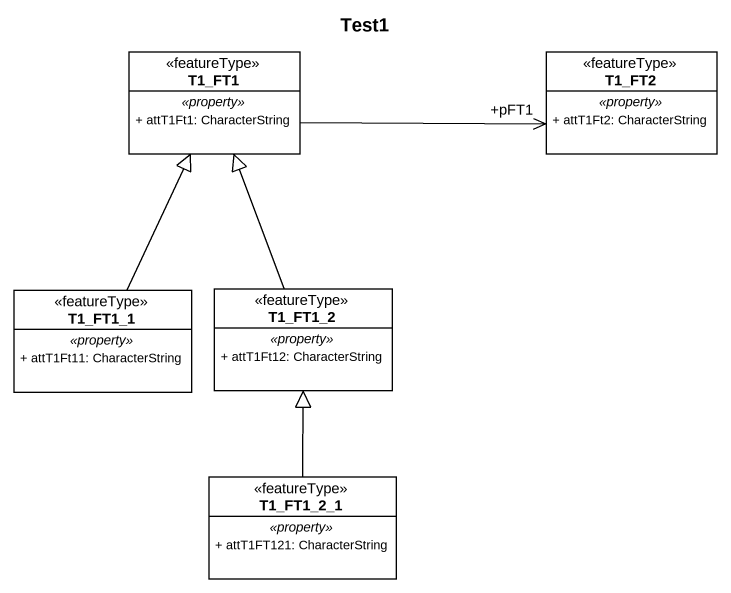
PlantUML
@startuml
title Test1
hide circle
hide empty members
skinparam classAttributeIconSize 0
class T1_FT1 <<featureType>> {
  .. <<property>> ..
  + attT1Ft1: CharacterString
}
class T1_FT2 <<featureType>> {
  .. <<property>> ..
  + attT1Ft2: CharacterString
}
class T1_FT1_1 <<featureType>> {
  .. <<property>> ..
  + attT1Ft11: CharacterString
}
class T1_FT1_2 <<featureType>> {
  .. <<property>> ..
  + attT1Ft12: CharacterString
}
class T1_FT1_2_1 <<featureType>> {
  .. <<property>> ..
  + attT1FT121: CharacterString
}
T1_FT1 -right-> "+pFT1" T1_FT2
T1_FT1_1 -up-|> T1_FT1
T1_FT1_2 -up-|> T1_FT1
T1_FT1_2_1 -up-|> T1_FT1_2
@enduml
